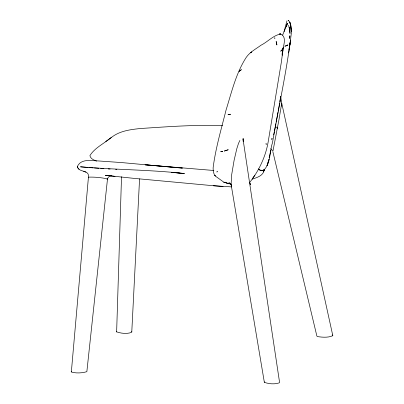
<?xml version="1.0" encoding="UTF-8"?>
<svg xmlns="http://www.w3.org/2000/svg" width="404" height="404" viewBox="0 0 404 404"><rect width="100%" height="100%" fill="white"/><g stroke="black" fill="none" stroke-linecap="round" stroke-linejoin="round"><path stroke-width="0.61" d="M139.567 178.861L131.765 332.209C127.108 334.32 121.311 333.361 116.635 331.901L121.518 176.75M88.431 177.331L88.587 177.139C94.869 176.957 101.369 177.523 107.499 178.952L86.855 371.68C81.987 373.129 76.245 373.407 71.341 372.059L88.552 175.821C88.254 170.034 79.765 172.306 77.629 167.564L77.437 166.398C81.133 158.358 91.607 160.747 98.601 160.959L121.569 162.57L174.402 167.407L182.391 168.074L145.066 164.792L213.812 170.488M263.807 170.165C270.796 163.378 269.488 151.545 272.473 142.809C278.77 106.383 286.926 70.195 291.289 33.466C291.122 29.133 291.632 23.806 288.461 20.427M279.997 101.141L280.31 98.99M281.341 106.212L281.76 103.177L280.578 96.5M288.643 52.939L290.633 40.006M279.805 102.156L280.24 99.45M289.067 49.399L290.537 40.577L289.072 49.369M278.21 111.201L279.608 103.308M263.635 171.574L263.635 171.958L264.12 169.619C263.767 175.659 256.949 177.573 252.157 179.154M277.992 112.373L276.179 122.043M275.856 123.76L274.538 130.578M273.71 134.855L274.301 131.8M272.993 150.849L279.088 119.028L281.714 103.126L332.82 335.709C328.134 337.805 322.261 337.355 317.266 336.527L316.862 336.002L272.811 151.505M269.165 157.777L270.847 150.349L270.22 153.101M284.037 31.643L286.981 20.806M263.923 170.397L264.211 169.261M243.051 139.294L279.573 382.396L279.098 382.921C274.392 384.436 268.882 383.967 264.342 382.315L264.453 381.871M286.542 26.235L287.35 23.22L286.476 26.396M107.631 178.962L107.449 179.219C107.898 177.518 109.141 175.78 111.115 175.851M116.635 331.901L116.786 331.426M282.649 35.067L286.971 24.588M239.89 140.451L238.522 143.359L236.805 148.712L234.088 160.408L231.628 174.982L231.088 184.35L264.342 382.315M71.18 371.695L71.397 371.321M249.364 182.881C258.843 170.978 265.585 156.969 268.17 141.905L281.325 62.327L283.053 49.389L282.174 55.207C281.548 49.03 288.496 37.456 280.578 34.012C273.356 35.31 267.584 41.935 261.06 45.192C255.959 48.919 250.086 51.934 246.359 57.201C235.992 73.129 231.679 92.031 226.083 109.949C221.316 128.962 215.711 147.904 213.166 167.377C212.999 169.963 213.363 172.624 214.489 174.982M252.697 178.245L254.879 175.184M105.772 141.486L112.767 136.436C120.806 130.729 130.886 129.517 140.42 128.512C167.771 126.74 195.208 124.548 222.629 125.745M111.206 137.567C104.252 143.46 94.688 147.798 89.9 155.651C90.491 158.782 93.935 160.151 96.612 161.055M263.459 170.331L264.388 169.877L262.873 170.564L261.267 170.256M229.624 182.886L228.709 183.148L229.916 183.264M106.999 179.31L107.61 179.169M261.337 170.387L260.317 170.321L259.479 169.781L260.762 170.468L258.287 168.953M111.539 175.811L105.611 175.336L133.825 178.356L213.221 185.714L231.659 186.906M108.237 168.968L110.085 169.079M115.62 169.412L116.852 169.483M171.427 172.528L174.488 172.72M175.71 172.801L184.487 173.528C149.934 169.695 115.105 169.811 80.487 166.807L87.552 167.433M88.774 167.529L93.172 167.857M94.425 167.953L98.828 168.276M100.712 168.417L103.853 168.65M213.221 185.714L223.048 186.527M175.437 172.619L179.987 173.074M230.992 183.956L227.598 183.608L226.331 182.815M105.611 175.336L115.009 176.371M262.873 170.564L261.918 170.119M83.673 171.447L85.936 172.084M228.957 182.936L230.891 184.401M226.609 182.77L227.689 183.371L223.968 182.27L215.686 176.316M288.764 20.675L288.219 20.331M131.583 331.573L131.84 331.795M270.821 148.707L272.458 150.581M79.048 169.266L77.629 167.564L77.437 166.398M332.194 334.906L332.82 335.709M250.283 183.759L250.278 184.512L250.283 183.759L249.526 182.467M231.088 184.35L231.436 185.84M280.598 96.662L280.77 98.435M243.42 141.759L243.117 138.441L243.173 141.516M289.845 35.885L289.678 38.33L289.845 35.885M283.28 47.632L282.75 49.101L283.28 47.632M288.577 26.043L288.421 25.775L288.577 26.043M272.003 138.476L271.811 139.345L272.003 138.476M268.938 159.55L267.039 165.726L268.938 159.55M287.83 44.945L287.007 45.516L287.83 44.945M282.452 49.52L280.8 51.126L282.452 49.52M241.309 69.72L239.143 71.296L241.309 69.72M251.5 52.05L250.657 52.621L251.5 52.05M217.342 171.604L216.933 171.932L217.342 171.604M274.907 38.112L274.473 38.032L274.907 38.112M266.054 143.708L266.191 144.289L266.054 143.708M228.124 149.783L224.432 151.02L228.124 149.783M286.668 45.657L284.982 46.132L286.668 45.657M230.457 114.256L228.098 114.67L230.457 114.256M222.619 151.455L220.796 151.707L222.619 151.455M225.73 182.295L223.968 182.27L225.73 182.295M280.199 33.981L279.442 33.926L280.578 34.012L280.199 33.981M214.908 175.387L214.645 175.22L215.559 176.104L214.908 175.387M277.356 128.406L276.907 127.124L277.356 128.406M290.39 24.24L289.754 22.028L290.84 25.851L291.284 31.623L290.39 24.24M289.234 27.618L289.017 26.821L289.703 29.553L290.006 33.446L289.234 27.618M276.553 43.268L276.164 41.455L276.892 44.975L276.553 43.268"/></g></svg>
